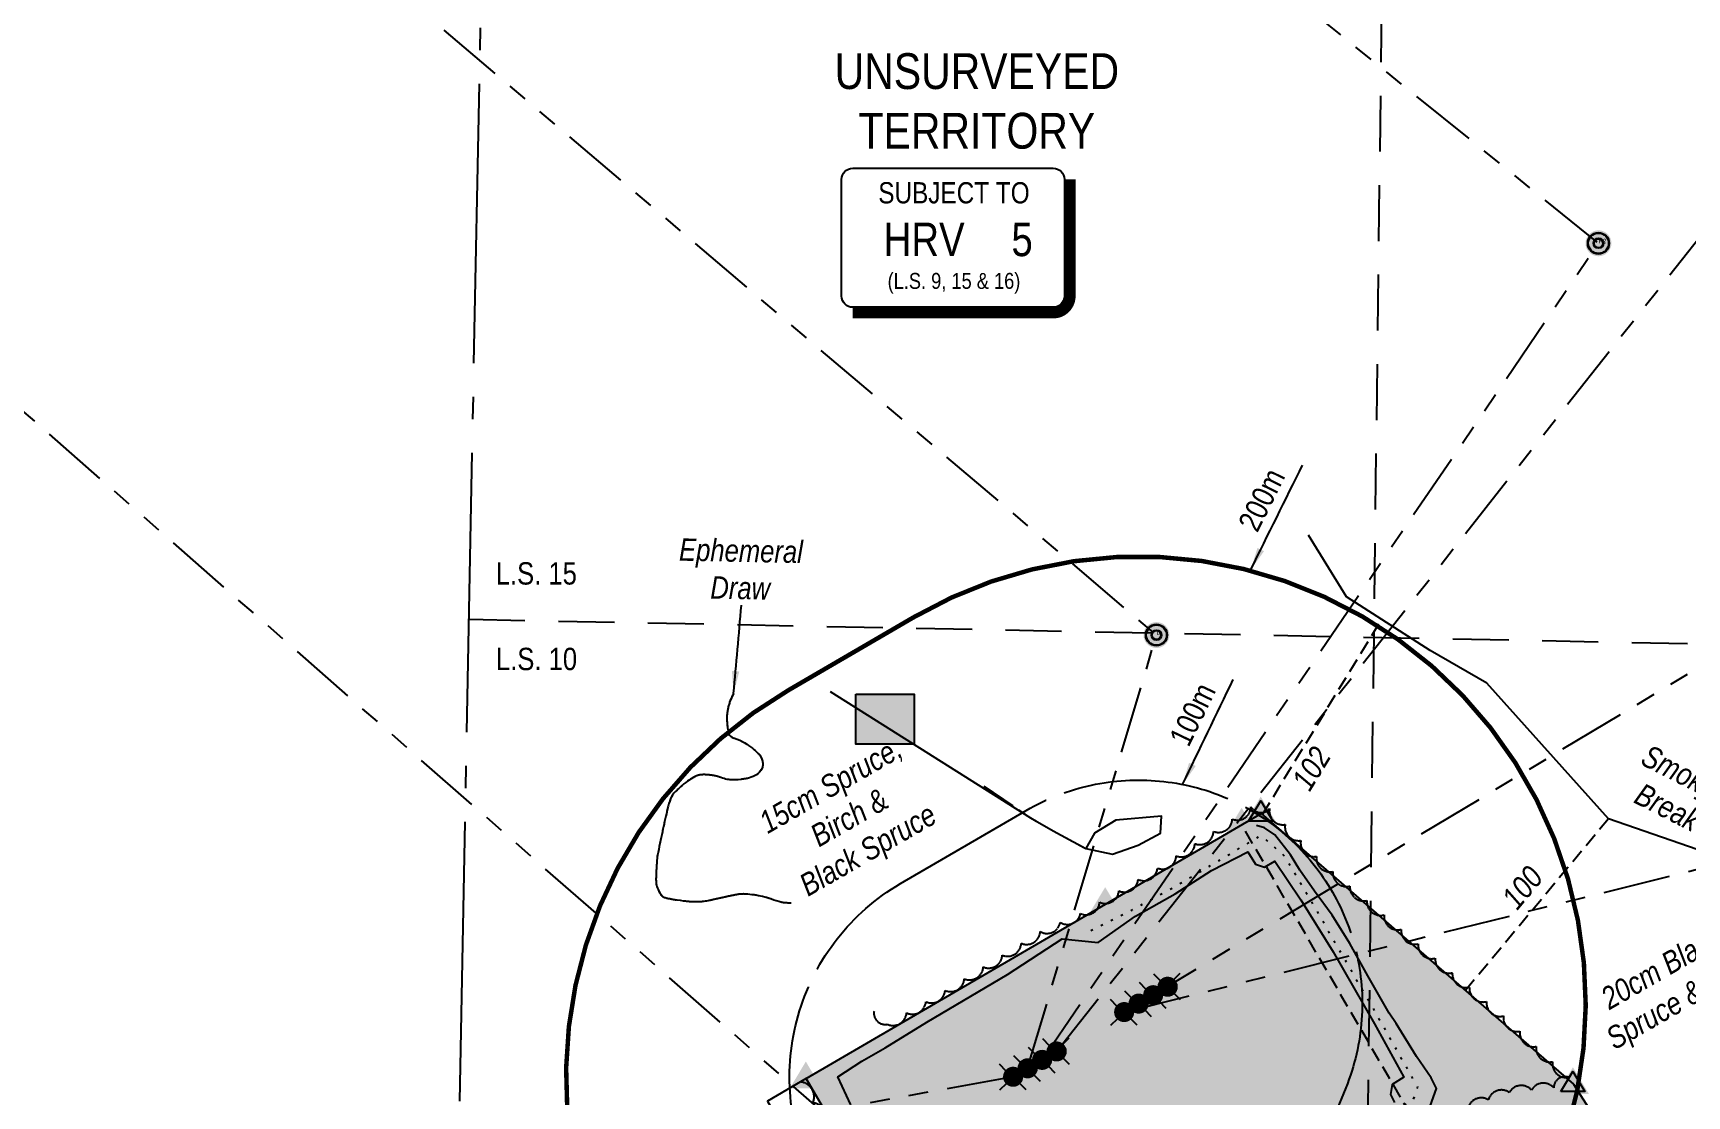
# Model space of a CAD drawing. Extents: x 398953 to 418778, y 6021401 to 6052343.
# Drawn here: x 411542 to 412282, y 6047665 to 6048140 of the extents above; entities that cross this region are included whole.
import ezdxf
from ezdxf.enums import TextEntityAlignment as Align

# ---------------------------------------------------------------- set-up
doc = ezdxf.new("R2010")
doc.units = 0
doc.header["$LTSCALE"] = 5
for name, pattern in [('0', [1, 1, 0]), ('foc-BUFFER', [16.75, 15, -1.75]), ('foc-DRILLPATH', [14.75, 6, -1.75, 1.75, -1.75, 1.75, -1.75]), ('foc-LSD', [8, 5, -3]), ('foc-QUARTERLINE', [33, 25, -3, 2, -3]), ('foc-TIELINE', [1.875, 1.25, -0.625]), ('foc-TOPO', [1, 0.2, -0.8]), ('foc-TOPO-ephemeral', [6.25, 3.125, -0.625, 0.625, -0.625, 0.625, -0.625]), ('foc-TRAV', [1.875, 1.25, -0.625])]:
    doc.linetypes.add(name, pattern=pattern)
for name, color, linetype in [('AS-ROADS', 254, 'Continuous'), ('AS-UNDERLAY-H', 141, 'Continuous'), ('AUX-BUFFER', 7, 'foc-BUFFER'), ('C-RW', 13, 'Continuous'), ('CG-NOTES', 7, 'Continuous'), ('CTW', 7, 'Continuous'), ('DETAIL-T', 7, 'Continuous'), ('L-MON', 1, 'Continuous'), ('L-SECQ', 8, 'foc-QUARTERLINE'), ('L-SECTION-LSD', 7, 'foc-LSD'), ('P-PDRILLPATH', 12, 'foc-DRILLPATH'), ('P-PROPOSED', 10, 'Continuous'), ('P-PROPOSED-H', 21, 'Continuous'), ('P-TRAV', 4, 'foc-TRAV'), ('T-BUSH', 110, '0'), ('T-BUSH-T', 110, 'Continuous'), ('T-DRAW', 143, 'foc-TOPO-ephemeral'), ('T-GENERAL', 48, 'foc-TOPO'), ('T-SLOPE', 48, 'Continuous'), ('T-TIE', 201, 'foc-TIELINE'), ('T-WATER-T', 170, 'Continuous'), ('WETLAND', 143, 'Continuous')]:
    doc.layers.add(name, color=color, linetype=linetype)
doc.layers.add('T-TIE-T', color=201, linetype='Continuous', lineweight=18)
doc.layers.add('Z-DRILL-POINT', color=7, linetype='Continuous', true_color=0x7575ff, plot=False)
doc.styles.add('100L', font='ARIALN.TTF', dxfattribs={"height": 11})
doc.styles.add('80CG', font='ARIALN.TTF', dxfattribs={"height": 10})
doc.styles.add('80L', font='ARIALN.TTF', dxfattribs={"height": 10})
doc.styles.add('foc-LtypeFont', font='ARIALN.TTF', dxfattribs={"height": 7.35})
doc.styles.add('HRV', font='ARIALN.TTF', dxfattribs={"height": 3})
doc.linetypes.add('foc-TOPO-flowdirection-NOLINE', pattern='A,0,[">",foc-LtypeFont,S=0.3,R=0,X=0,Y=-0.945],-20,[">",foc-LtypeFont,S=0.3,R=0,X=0,Y=-0.945],0', length=20)
doc.dimstyles.new('CG2011', dxfattribs={"dimscale": 5, "dimtxt": 9, "dimasz": 2, "dimexe": 0.2, "dimexo": 0.0625, "dimgap": 0.5, "dimtad": 0, "dimtih": 1, "dimtoh": 1, "dimzin": 0, "dimdsep": 46, "dimtxsty": '80CG', "dimcen": 0.1, "dimse1": 1, "dimse2": 1, "dimclrd": 256, "dimclrt": 256, "dimaunit": 1, "dimadec": 4, "dimazin": 0, "dimtfac": 0.06, "dimtofl": 0, "dimtmove": 0, "dimatfit": 1, "dimfxl": 0.2, "dimtolj": 1, "dimtzin": 0, "dimlwd": -1, "dimarcsym": 0})
doc.dimstyles.new('Compass 5 000', dxfattribs={"dimscale": 5, "dimtxt": 9, "dimasz": 2, "dimexe": 0.2, "dimexo": 0.0625, "dimgap": 0.5, "dimtad": 0, "dimtih": 1, "dimtoh": 1, "dimzin": 0, "dimdsep": 46, "dimtxsty": '80CG', "dimcen": 0.1, "dimse1": 1, "dimse2": 1, "dimclrd": 256, "dimclrt": 256, "dimaunit": 1, "dimadec": 4, "dimazin": 0, "dimtfac": 0.06, "dimtofl": 0, "dimtmove": 0, "dimatfit": 1, "dimfxl": 0.2, "dimtolj": 1, "dimtzin": 0, "dimlwd": -1, "dimarcsym": 0})

# ---------------------------------------------------------------- blocks, each defined once
blk = doc.blocks.new('STRIA')
blk.add_hatch(color=255).paths.add_polyline_path([(-0.04, 1.52), (-1.47, -0.87), (1.39, -0.87)])
blk = doc.blocks.new('STRIAA')
blk.add_blockref('STRIA', (0, 0))
blk = doc.blocks.new('STRIB')
at = {"color": 1}
blk.add_solid([(-1.12, -0.67), (-0.04, 1.13), (1.04, -0.67)], dxfattribs=at)
blk = doc.blocks.new('STRIBB')
blk.add_blockref('STRIB', (0, 0))
blk = doc.blocks.new('STRICC')
for name in ['STRIAA', 'STRIBB']:
    blk.add_blockref(name, (0, 0))
blk = doc.blocks.new('fdspike')
blk.add_blockref('STRICC', (0, 0))
blk = doc.blocks.new('TRIA')
blk.add_hatch(color=255).paths.add_polyline_path([(-0.04, 1.52), (-1.47, -0.87), (1.39, -0.87)])
blk = doc.blocks.new('TRIAA')
blk.add_blockref('TRIA', (0, 0))
blk = doc.blocks.new('TRIB')
at = {"color": 1}
blk.add_lwpolyline([(-1.12, -0.67), (-0.04, 1.13), (1.04, -0.67)], close=True, dxfattribs=at)
blk = doc.blocks.new('TRIBB')
blk.add_blockref('TRIB', (0, 0))
blk = doc.blocks.new('TRICC')
for name in ['TRIAA', 'TRIBB']:
    blk.add_blockref(name, (0, 0))
blk = doc.blocks.new('plspike')
blk.add_blockref('TRICC', (0, 0))
blk = doc.blocks.new('HRV_Box')
blk.add_lwpolyline([(-44.3, 30.32), (45.4, 30.32, -0.414214), (50.4, 25.32), (50.4, -26.82, -0.414214), (45.4, -31.82), (-44.3, -31.82, -0.414214), (-49.3, -26.82), (-49.3, 25.32, -0.414214)], format="xyb", close=True)
at = {"const_width": 5, "flags": 128}
blk.add_lwpolyline([(-44.3, -34.32), (45.4, -34.32, 0.414214), (52.9, -26.82), (52.9, 25.32)], format="xyb", dxfattribs=at)
at = {"layer": 'CTW', "color": 5, "style": '80L'}
blk.add_text('SUBJECT TO', height=9.5, dxfattribs=at).set_placement((0.98, 11.78), align=Align.BOTTOM_CENTER)
at = {"layer": 'CTW', "color": 3, "style": 'HRV'}
blk.add_text('HRV', height=15, dxfattribs=at).set_placement((-12.36, -1.46), align=Align.MIDDLE_CENTER)
blk.add_attdef('0', text='', height=15, dxfattribs=at).set_placement((31.46, -1.46), align=Align.MIDDLE_CENTER)
at = {"layer": 'CTW', "color": 7, "style": '80L'}
blk.add_attdef('(N.W.1/4 00)', text='', height=7.12, dxfattribs=at).set_placement((0.98, -25.73), align=Align.BOTTOM_CENTER)
blk = doc.blocks.new('WC')
at = {"layer": 'L-MON'}
h = blk.add_hatch(color=255, dxfattribs=at)
h.dxf.hatch_style = 1
edge = h.paths.add_edge_path()
edge.add_arc((0, 0), 0.9, 0, 360)
at = {"layer": 'L-MON', "color": 240, "flags": 128}
for points in [[(-0.62, 0.5), (-1.23, 1.12)], [(0.52, 0.61), (1.13, 1.21)], [(-1.18, -1.18), (-0.56, -0.57)], [(1.16, -1.18), (0.56, -0.57)]]:
    blk.add_lwpolyline(points, dxfattribs=at)
at = {"layer": 'L-MON', "color": 240}
for radius in [0.8, 0.373]:
    blk.add_circle((0, 0), radius, dxfattribs=at)
blk = doc.blocks.new('plbh')
at = {"layer": 'L-MON'}
h = blk.add_hatch(color=255, dxfattribs=at)
h.dxf.hatch_style = 1
edge = h.paths.add_edge_path()
edge.add_arc((0, 0), 1.16, 0, 360)
h = blk.add_hatch(color=256, dxfattribs=at)
h.dxf.hatch_style = 1
h.paths.add_polyline_path([(-0.96, 0, 1), (0.96, 0, 1)])
h.paths.add_polyline_path([(0.91, 0, -1), (-0.91, 0, -1)], flags=16)
h.paths.add_polyline_path([(0.45, 0, -1), (-0.45, 0, -1)], flags=0)
h = blk.add_hatch(color=256, dxfattribs=at)
h.dxf.hatch_style = 1
h.paths.add_polyline_path([(-0.45, 0, 1), (0.45, 0, 1)])
h.paths.add_polyline_path([(0.4, 0, -1), (-0.4, 0, -1)], flags=16)
at = {"layer": 'L-MON', "color": 240}
for radius in [0.96, 0.91, 0.45, 0.4]:
    blk.add_circle((0, 0), radius, dxfattribs=at)

msp = doc.modelspace()

# ---------------------------------------------------------------- hatches: boundary and pattern name
at = {"layer": 'AS-ROADS'}
h = msp.add_hatch(color=256, dxfattribs=at)
h.dxf.hatch_style = 1
h.paths.add_polyline_path([(411963.745, 6047550.869), (411966.495, 6047556.488), (411962.899, 6047571.838), (411950.918, 6047588.338), (411939.863, 6047606.476), (411927.004, 6047630.304), (411919.861, 6047643.059), (411907.864, 6047661.255), (411902.007, 6047673.784), (411912.788, 6047680.743), (411923.247, 6047686.723), (411941.774, 6047698.116), (411977.938, 6047719.487), (412002.297, 6047735.486), (412018.438, 6047733.785), (412035.074, 6047745.531), (412052.811, 6047755.556), (412069.167, 6047766.029), (412085.288, 6047774.391), (412088.817, 6047768.802), (412092.849, 6047767.394), (412097.442, 6047770.077), (412108.996, 6047752.919), (412123.496, 6047729.654), (412141.967, 6047697.405), (412155.08, 6047673.603), (412149.816, 6047670.262), (412149.214, 6047665.846), (412150.909, 6047662.286), (412133.06, 6047652.088), (412107.323, 6047637.069), (412084.006, 6047623.707), (412060.494, 6047609.985), (412038.229, 6047598.396), (412013.871, 6047583.474), (411990.384, 6047569.335), (411978.653, 6047562.315)])
at = {"layer": 'AS-UNDERLAY-H'}
h = msp.add_hatch(color=256, dxfattribs=at)
h.dxf.hatch_style = 1
h.paths.add_polyline_path([(411910.1, 6047844.794), (411936.186, 6047844.794), (411936.186, 6047822.433), (411910.1, 6047822.433)])
at = {"layer": 'P-PROPOSED-H'}
h = msp.add_hatch(color=256, dxfattribs=at)
h.dxf.hatch_style = 1
h.paths.add_polyline_path([(412059.41, 6047593.553), (411965.893, 6047539.068), (411887.899, 6047672.938), (412091.294, 6047791.439), (412230.918, 6047670.439), (412333.975, 6047508.887), (412314.402, 6047469.083), (412305.301, 6047469.262), (412263.282, 6047477.034), (412112.067, 6047503.172)])

# ---------------------------------------------------------------- linework, layer by layer
at = {"layer": 'AS-ROADS', "flags": 128}
msp.add_lwpolyline([(411907.864, 6047661.255), (411902.007, 6047673.784), (411912.788, 6047680.743), (411923.247, 6047686.723), (411941.774, 6047698.116), (411977.938, 6047719.487), (412002.297, 6047735.486), (412018.438, 6047733.785), (412035.074, 6047745.531), (412052.811, 6047755.556), (412069.167, 6047766.029), (412085.288, 6047774.391), (412088.817, 6047768.802), (412092.849, 6047767.394), (412097.442, 6047770.077), (412108.996, 6047752.919), (412123.496, 6047729.654), (412141.967, 6047697.405), (412155.08, 6047673.603), (412149.816, 6047670.262), (412149.214, 6047665.846), (412150.909, 6047662.286)], dxfattribs=at)
at = {"layer": 'AS-UNDERLAY-H'}
msp.add_lwpolyline([(411910.1, 6047844.794), (411936.186, 6047844.794), (411936.186, 6047822.433), (411910.1, 6047822.433)], close=True, dxfattribs=at)
at = {"layer": 'AUX-BUFFER', "color": 251, "linetype": 'foc-BUFFER', "flags": 128}
msp.add_lwpolyline([(411930.084, 6047760.125), (411986.227, 6047792.826, -0.7156124), (412129.127, 6047668.795), (412107.548, 6047615.739, -0.1657645), (412065.266, 6047567.025), (412045.832, 6047555.705, -0.4383821), (411905.328, 6047598.995), (411890.199, 6047630.669, -0.3904511)], format="xyb", close=True, dxfattribs=at)
at = {"layer": 'C-RW', "flags": 128}
msp.add_lwpolyline([(411420.636, 6047457.174), (411561.365, 6047314.436), (411824.313, 6047411.213), (411934.237, 6047470.849), (411907.554, 6047516.648), (411960.861, 6047547.705), (411887.899, 6047672.938), (411870.625, 6047662.874), (411933.524, 6047554.915), (411880.217, 6047523.857), (411906.589, 6047478.593), (411816.051, 6047429.474), (411566.554, 6047337.648), (411437.662, 6047468.38)], dxfattribs=at)
at = {"layer": 'L-SECTION-LSD', "flags": 128}
for points in [[(412146.61, 6048272.37), (412136.689, 6047470.24)], [(411737.097, 6047878.295), (412540.636, 6047862.35)]]:
    msp.add_lwpolyline(points, dxfattribs=at)
at = {"layer": 'P-TRAV', "flags": 128}
msp.add_lwpolyline([(412059.41, 6047593.553), (412160.651, 6047652.537), (412082.657, 6047786.407)], dxfattribs=at)
at = {"layer": 'T-BUSH', "flags": 128}
for points in [[(411918.191, 6047703.119, 0.5205671), (411924.132, 6047697.227, 0.5205671), (411932.765, 6047702.267, 0.5205671), (411941.397, 6047707.307, 0.5205671), (411950.029, 6047712.347, 0.5205671), (411958.565, 6047717.546, 0.5205671), (411967.049, 6047722.83, 0.5205671), (411975.534, 6047728.115, 0.5205671), (411984.018, 6047733.399, 0.5205671), (411992.503, 6047738.684, 0.5205671), (412001.485, 6047742.732, 0.5205671), (412010.511, 6047746.706, 0.5205671), (412019.118, 6047751.788, 0.5205671), (412027.726, 6047756.87, 0.5205671), (412036.333, 6047761.952, 0.5205671), (412044.94, 6047767.034, 0.5205671), (412053.317, 6047772.487, 0.5205671), (412061.674, 6047777.97, 0.5205671), (412070.032, 6047783.453, 0.5205671), (412078.39, 6047788.936, 0.5205671), (412086.747, 6047794.419, 0.5205671), (412095.056, 6047793.67, 0.5205671), (412102.046, 6047786.525, 0.5205671), (412109.037, 6047779.381, 0.5205671), (412116.028, 6047772.237, 0.5205671), (412123.368, 6047765.467, 0.5205671), (412131, 6047759.013, 0.5205671), (412138.632, 6047752.558, 0.5205671), (412146.264, 6047746.103, 0.5205671), (412153.896, 6047739.649, 0.5205671), (412161.528, 6047733.194, 0.5205671), (412169.161, 6047726.739, 0.5205671), (412176.793, 6047720.284, 0.5205671), (412184.425, 6047713.83, 0.5205671), (412192.057, 6047707.375, 0.5205671), (412199.689, 6047700.92, 0.5205671), (412207.023, 6047694.13, 0.5205671), (412214.326, 6047687.305, 0.5205671), (412221.628, 6047680.479, 0.5205671), (412228.772, 6047673.521, 0.5205671), (412222.144, 6047668.799, 0.5205671), (412212.203, 6047667.754, 0.5205671), (412202.262, 6047666.71, 0.5205671), (412192.911, 6047663.41, 0.5205671), (412183.732, 6047659.453, 0.5205671), (412174.624, 6047655.402, 0.5205671), (412168.323, 6047647.642, 0.5205671), (412162.023, 6047639.882, 0.5205671), (412155.722, 6047632.122, 0.5205671), (412155.109, 6047623.621, 0.5205671), (412158.269, 6047614.146, 0.5205671), (412160.149, 6047604.597, 0.5205671), (412154.574, 6047596.379, 0.5205671), (412146.344, 6047590.706, 0.5205671), (412138.114, 6047585.034, 0.5205671), (412129.408, 6047580.129, 0.5205671), (412120.656, 6047575.302, 0.5205671), (412111.434, 6047571.521, 0.5205671), (412101.861, 6047568.761, 0.5205671), (412091.991, 6047567.18, 0.5205671), (412082.281, 6047566.856, 0.5205671), (412085.576, 6047557.682, 0.5205671), (412089.219, 6047548.375, 0.5205671), (412093.023, 6047539.159, 0.5205671), (412099.235, 6047531.328, 0.5205671), (412105.851, 6047526.404, 0.5205671), (412113.679, 6047525.692, 0.5205671), (412118.741, 6047517.073, 0.5205671), (412126.273, 6047510.92, 0.5205671), (412134.885, 6047505.846, 0.5205671), (412143.497, 6047500.772, 0.5205671), (412152.913, 6047497.891, 0.5205671), (412162.763, 6047496.193, 0.5205671), (412172.614, 6047494.494, 0.5205671), (412182.464, 6047492.796, 0.5205671), (412192.314, 6047491.098, 0.5205671), (412202.169, 6047489.423, 0.5205671), (412212.023, 6047487.749, 0.5205671), (412221.877, 6047486.075, 0.5205671), (412231.732, 6047484.4, 0.5205671), (412241.586, 6047482.726, 0.5205671), (412251.438, 6047481.037, 0.5205671), (412261.263, 6047479.197, 0.5205671), (412271.088, 6047477.358, 0.5205671), (412280.913, 6047475.518, 0.5205671), (412290.585, 6047474.617, 0.5205671), (412299.318, 6047479.479, 0.5205671), (412308.798, 6047480.78, 0.5205671), (412318.709, 6047479.484, 0.5205671), (412328.62, 6047478.188, 0.5205671), (412335.521, 6047472.33, 0.5205671), (412338.901, 6047465.269, 0.5205671)], [(411852.375, 6047428.424, 0.5205671), (411861.064, 6047433.364, 0.5205671), (411869.753, 6047438.305, 0.5205671), (411878.443, 6047443.245, 0.5205671), (411877.849, 6047450.285, 0.5205671), (411872.131, 6047458.484, 0.5205671), (411866.413, 6047466.682, 0.5205671), (411868.678, 6047473.101, 0.5205671), (411877.337, 6047478.093, 0.5205671), (411885.997, 6047483.086, 0.5205671), (411894.656, 6047488.078, 0.5205671), (411903.316, 6047493.071, 0.5205671), (411911.975, 6047498.064, 0.5205671), (411909.709, 6047506.161, 0.5205671), (411904.968, 6047514.96, 0.5205671), (411910.537, 6047521.96, 0.5205671), (411917.98, 6047528.633, 0.5205671), (411925.422, 6047535.306, 0.5205671), (411930.336, 6047543.126, 0.5205671), (411930.459, 6047553.121, 0.5205671), (411930.583, 6047563.116, 0.5205671), (411930.707, 6047573.111, 0.5205671), (411930.83, 6047583.106, 0.5205671), (411930.954, 6047593.1, 0.5205671), (411926.427, 6047601.855, 0.5205671), (411921.341, 6047610.46, 0.5205671), (411916.255, 6047619.065, 0.5205671), (411911.17, 6047627.67, 0.5205671), (411906.084, 6047636.275, 0.5205671), (411900.998, 6047644.88, 0.5205671), (411895.912, 6047653.485, 0.5205671), (411890.827, 6047662.09, 0.5205671), (411885.317, 6047671.412, 0.5205671)]]:
    msp.add_lwpolyline(points, format="xyb", dxfattribs=at)
at = {"layer": 'T-DRAW', "flags": 128}
msp.add_lwpolyline([(411855.407, 6047845.106, 0.0715137), (411852.929, 6047838.687, 0.0763078), (411852.457, 6047832.252, 0.0264815), (411853.109, 6047827.35, 0.1429294), (411853.531, 6047826.516, 0.1376201), (411855.861, 6047825.106, -0.0748902), (411860.37, 6047823.09, -0.0229553), (411863.847, 6047820.63, -0.0299162), (411866.302, 6047818.47, -0.1675089), (411868.429, 6047814.149, -0.2063654), (411867.328, 6047810.341, -0.0943039), (411864.988, 6047808.393, -0.0786796), (411861.569, 6047807.147, -0.0364035), (411855.998, 6047806.479, -0.0590275), (411852.538, 6047806.726, -0.0432233), (411849.734, 6047807.519, 0.0423418), (411846.873, 6047808.333, 0.043304), (411842.173, 6047808.834, 0.0725672), (411839.365, 6047808.48, 0.0622122), (411837.954, 6047807.893, 0.0253407), (411834.803, 6047805.876, 0.054214), (411828.749, 6047800.477, 0.1122729), (411826.817, 6047797.026, 0.0133553), (411825.61, 6047792.493, 0.0066346), (411823.548, 6047783.28, 0.0015092), (411821.375, 6047772.773, 0.0185298), (411821.232, 6047771.91, 0.0148132), (411821.102, 6047770.577, 0.0039946), (411820.807, 6047765.619, 0.0079933), (411820.707, 6047762.835, 0.0110449), (411820.712, 6047760.818, 0.0783239), (411821.065, 6047758.893, 0.0476231), (411822.408, 6047755.982, 0.0319607), (411823.13, 6047754.907, 0.0641319), (411823.587, 6047754.448, 0.1045783), (411824.869, 6047753.828, 0.027379), (411830.159, 6047752.823, 0.0084556), (411835.653, 6047752.183, 0.0233381), (411837.655, 6047752.078, 0.0202271), (411841.714, 6047752.218, 0.0361073), (411843.966, 6047752.552, 0.0014143), (411844.862, 6047752.755, -0.0008263), (411846.395, 6047753.103, -0.0024285), (411851.967, 6047754.332, -0.002899), (411856.646, 6047755.311, -0.06789), (411860.766, 6047755.579, -0.036462), (411868.349, 6047754.483, -0.0386705), (411872.291, 6047753.291, 0.0343483), (411876.716, 6047751.91, 0.0368891), (411878.173, 6047751.675, 0.0179683), (411881.196, 6047751.523)], format="xyb", dxfattribs=at)
at = {"layer": 'T-DRAW', "linetype": 'foc-TOPO-flowdirection-NOLINE', "flags": 128}
msp.add_lwpolyline([(411855.407, 6047845.106, 0.0715137), (411852.929, 6047838.687, 0.0763078), (411852.457, 6047832.252, 0.0264815), (411853.109, 6047827.35, 0.1429294), (411853.531, 6047826.516, 0.1376201), (411855.861, 6047825.106, -0.0748902), (411860.37, 6047823.09, -0.0229553), (411863.847, 6047820.63, -0.0299162), (411866.302, 6047818.47, -0.1675089), (411868.429, 6047814.149, -0.2063654), (411867.328, 6047810.341, -0.0943039), (411864.988, 6047808.393, -0.0786796), (411861.569, 6047807.147, -0.0364035), (411855.998, 6047806.479, -0.0590275), (411852.538, 6047806.726, -0.0432233), (411849.734, 6047807.519, 0.0423418), (411846.873, 6047808.333, 0.043304), (411842.173, 6047808.834, 0.0725672), (411839.365, 6047808.48, 0.0622122), (411837.954, 6047807.893, 0.0253407), (411834.803, 6047805.876, 0.054214), (411828.749, 6047800.477, 0.1122729), (411826.817, 6047797.026, 0.0133553), (411825.61, 6047792.493, 0.0066346), (411823.548, 6047783.28, 0.0015092), (411821.375, 6047772.773, 0.0185298), (411821.232, 6047771.91, 0.0148132), (411821.102, 6047770.577, 0.0039946), (411820.807, 6047765.619, 0.0079933), (411820.707, 6047762.835, 0.0110449), (411820.712, 6047760.818, 0.0783239), (411821.065, 6047758.893, 0.0476231), (411822.408, 6047755.982, 0.0319607), (411823.13, 6047754.907, 0.0641319), (411823.587, 6047754.448, 0.1045783), (411824.869, 6047753.828, 0.027379), (411830.159, 6047752.823, 0.0084556), (411835.653, 6047752.183, 0.0233381), (411837.655, 6047752.078, 0.0202271), (411841.714, 6047752.218, 0.0361073), (411843.966, 6047752.552, 0.0014143), (411844.862, 6047752.755, -0.0008263), (411846.395, 6047753.103, -0.0024285), (411851.967, 6047754.332, -0.002899), (411856.646, 6047755.311, -0.06789), (411860.766, 6047755.579, -0.036462), (411868.349, 6047754.483, -0.0386705), (411872.291, 6047753.291, 0.0343483), (411876.716, 6047751.91, 0.0368891), (411878.173, 6047751.675, 0.0179683), (411881.196, 6047751.523)], format="xyb", dxfattribs=at)
msp.add_lwpolyline([(411898.634, 6047846.059), (411988.09, 6047789.558), (411998.246, 6047783.78), (412012.967, 6047775.745)], dxfattribs=at)
at = {"layer": 'T-DRAW', "flags": 128}
msp.add_lwpolyline([(411967.353, 6047803.7), (411988.09, 6047789.558), (411998.246, 6047783.78), (412012.967, 6047775.745)], dxfattribs=at)
at = {"layer": 'T-GENERAL', "flags": 128}
msp.add_lwpolyline([(412015.119, 6047739.144), (412033.494, 6047748.285), (412051.224, 6047757.917), (412068.801, 6047768.243), (412091.213, 6047781.63), (412101.904, 6047772.29), (412112.287, 6047754.574), (412125.741, 6047731.289), (412144.483, 6047698.864), (412161.177, 6047669.167), (412159.205, 6047663.402), (412135.434, 6047648.994), (412109.701, 6047633.959), (412087.261, 6047620.985), (412062.803, 6047607.206), (412042.22, 6047594.773), (412016.135, 6047579.522), (411993.303, 6047566.322), (411980.034, 6047558.408)], dxfattribs=at)
at = {"layer": 'T-SLOPE', "flags": 128}
for points in [[(412313.333, 6047762.462), (412294.426, 6047772.555), (412246.615, 6047789.069), (412246.615, 6047789.069), (412192.222, 6047849.766), (412166.909, 6047864.412), (412129.41, 6047888.335), (412112.516, 6047915.924)], [(412166.944, 6047660.645), (412169.666, 6047668.479), (412167.255, 6047673.244), (412160.713, 6047682.841), (412151.645, 6047697.503), (412148.588, 6047702.237), (412139.035, 6047718.864), (412130.973, 6047733.382), (412123.08, 6047745.971), (412115.092, 6047756.758), (412108.639, 6047766.052), (412104.448, 6047773.011), (412097.375, 6047781.987), (412092.736, 6047785.013), (412089.16, 6047786.154)]]:
    msp.add_lwpolyline(points, dxfattribs=at)
at = {"layer": 'T-TIE', "flags": 128}
msp.add_lwpolyline([(412091.875, 6047790.974), (412145.183, 6047878.258)], dxfattribs=at)
at = {"layer": 'WETLAND', "flags": 128}
msp.add_lwpolyline([(412012.969, 6047775.745), (412024.825, 6047773.238), (412036.235, 6047777.288), (412046.305, 6047782.642), (412046.794, 6047790.295), (412026.361, 6047788.52), (412016.729, 6047782.629), (412012.967, 6047775.745)], dxfattribs=at)

# ---------------------------------------------------------------- block references
at = {"layer": 'CG-NOTES', "xscale": 0.99956411, "yscale": 0.99956411, "zscale": 0.99956411}
msp.add_blockref('HRV_Box', (411952.965, 6048049.622), dxfattribs=at).add_auto_attribs({'(N.W.1/4 00)': '(L.S. 9, 15 & 16)', '0': '5'})
at = {"layer": 'L-MON'}
for name, p, xscale, yscale, zscale in [('plbh', (412242.143, 6048046.406), 4.99999999999998, 4.99999999999998, 4.99999999999998), ('plbh', (412044.49, 6047871.252), 4.99999999999998, 4.99999999999998, 4.99999999999998), ('fdspike', (412082.764, 6047786.424), 4.997820549999922, 4.997820549999922, 4.997820549999922), ('plspike', (412091.294, 6047791.439), 4.997820549999922, 4.997820549999922, 4.997820549999922), ('fdspike', (412021.767, 6047750.934), 4.997820549999922, 4.997820549999922, 4.997820549999922), ('fdspike', (411887.899, 6047672.938), 4.997820549999922, 4.997820549999922, 4.997820549999922), ('plspike', (412230.918, 6047670.439), 4.997820549999922, 4.997820549999922, 4.997820549999922)]:
    msp.add_blockref(name, p, dxfattribs=dict(at, xscale=xscale, yscale=yscale, zscale=zscale))
at = {"layer": 'L-MON', "color": 6, "xscale": 4.997820549999975, "yscale": 4.997820549999975, "zscale": 4.997820549999975}
for p in [(412049.492, 6047714), (412036.536, 6047706.453), (412043.014, 6047710.226), (412030.058, 6047702.68), (411999.827, 6047685.072), (411986.871, 6047677.525), (411993.349, 6047681.299), (411980.394, 6047673.752)]:
    msp.add_blockref('WC', p, dxfattribs=at)

# ---------------------------------------------------------------- texts
at = {"layer": 'AUX-BUFFER', "char_height": 9.9956, "attachment_point": 1, "style": '80L'}
for s, insert, rotation in [('200m', (412080.645, 6047921.111), 63.656681), ('100m', (412049.87, 6047825.085), 64.260733)]:
    msp.add_mtext_dynamic_manual_height_columns(s, width=34.21963, gutter_width=224.902, heights=[0], dxfattribs=dict(at, insert=insert, rotation=rotation))
at = {"layer": 'DETAIL-T', "color": 3, "insert": (411964.183, 6048109.943), "char_height": 15.99303, "attachment_point": 5, "style": '80L', "bg_fill": 3, "box_fill_scale": 1.15, "bg_fill_color": 256, "bg_fill_true_color": 256, "bg_fill_transparency": 0}
msp.add_mtext_dynamic_manual_height_columns('\\pxqc;UNSURVEYED TERRITORY', width=101.3512, gutter_width=47.479, heights=[0], dxfattribs=at)
at = {"layer": 'L-SECTION-LSD', "insert": (411748.489, 6047903.814), "char_height": 9.99564, "attachment_point": 1, "style": '100L', "bg_fill": 3, "box_fill_scale": 1.5, "bg_fill_color": 256, "bg_fill_transparency": 0}
msp.add_mtext_dynamic_manual_height_columns('\\pxqr;L.S. 15', width=36.84338, gutter_width=54.976, heights=[0], dxfattribs=at)
at = {"layer": 'T-BUSH-T', "insert": (411866.096, 6047791.119), "char_height": 9.99564, "attachment_point": 1, "rotation": 30, "style": '80L'}
msp.add_mtext_dynamic_manual_height_columns('\\pxqc;{\\fArial Narrow|b0|i1|c0|p34;15cm Spruce, \\PBirch & \\PBlack Spruce}', width=69.59216, gutter_width=44.98, heights=[0], dxfattribs=at)
at = {"layer": 'T-TIE', "insert": (412204.232, 6047761.568), "char_height": 9.99564, "width": 28.53114, "attachment_point": 2, "rotation": 50.21, "style": '80L'}
msp.add_mtext('{\\fArial Narrow|b0|i1|c0|p34;100}', dxfattribs=at)
at = {"layer": 'T-TIE-T', "insert": (412109.466, 6047814.21), "char_height": 9.99564, "width": 19.96145, "attachment_point": 2, "rotation": 58.586, "style": '80L'}
msp.add_mtext('{\\fArial Narrow|b0|i1|c0|p34;102}', dxfattribs=at)
at = {"layer": 'T-WATER-T', "insert": (411827.484, 6047914.568), "char_height": 9.9951, "attachment_point": 1, "rotation": 358.876976, "style": '80L'}
msp.add_mtext_dynamic_manual_height_columns('\\pxqc;{\\fArial Narrow|b0|i1|c0|p34;Ephemeral\\PDraw}', width=62.65309, gutter_width=44.978, heights=[0], dxfattribs=at)
at = {"layer": 'Z-DRILL-POINT', "color": 217, "true_color": 0x93278f, "style": '80L'}
for s, p in [('H2', (412242.143, 6048046.406)), ('I2', (412044.49, 6047871.252)), ('F1', (412030.058, 6047702.68)), ('E1', (412036.536, 6047706.453)), ('H1', (411993.349, 6047681.299)), ('G1', (411999.827, 6047685.072)), ('J1', (411980.394, 6047673.752)), ('I1', (411986.871, 6047677.525))]:
    msp.add_text(s, height=1.9991, dxfattribs=at).set_placement(p)

# ---------------------------------------------------------------- leaders
at = {"layer": 'AUX-BUFFER', "path_type": 1}
for points in [[(412086.683, 6047900.505), (412109.826, 6047947.242)], [(412056.207, 6047804.406), (412078.856, 6047851.385)]]:
    msp.add_leader(points, dimstyle='CG2011', override={"dimasz": 2, "dimgap": 0.5, "dimtad": 0}, dxfattribs=at)
at = {"layer": 'T-WATER-T', "path_type": 1}
msp.add_leader([(411855.407, 6047845.106), (411858.917, 6047884.594)], dimstyle='Compass 5 000', override={"dimgap": 0.5, "dimtad": 0}, dxfattribs=at)

# ---------------------------------------------------------------- next in the draw order: texts
at = {"layer": 'L-SECTION-LSD', "insert": (411748.489, 6047865.546), "char_height": 9.99564, "attachment_point": 1, "style": '100L', "bg_fill": 3, "box_fill_scale": 1.5, "bg_fill_color": 256, "bg_fill_transparency": 0}
msp.add_mtext_dynamic_manual_height_columns('\\pxqr;L.S. 10', width=36.93794, gutter_width=54.976, heights=[0], dxfattribs=at)
at = {"layer": 'T-GENERAL', "insert": (412264.45, 6047822.889), "char_height": 9.99564, "attachment_point": 1, "rotation": 333.123684, "style": '80L', "bg_fill": 3, "box_fill_scale": 1.15, "bg_fill_color": 256, "bg_fill_true_color": 256, "bg_fill_transparency": 0}
msp.add_mtext_dynamic_manual_height_columns('\\pxqc;{\\fArial Narrow|b0|i1|c0|p34;Smoky River Break Line}', width=65.9921, gutter_width=49.978, heights=[0], dxfattribs=at)

# ---------------------------------------------------------------- next in the draw order: linework, layer by layer
at = {"layer": 'L-SECQ', "flags": 128}
msp.add_lwpolyline([(411729.736, 6047497.831), (411744.875, 6048280.347)], dxfattribs=at)
at = {"layer": 'P-PDRILLPATH', "flags": 128}
for points in [[(411986.871, 6047677.525), (412044.49, 6047871.252), (410094.658, 6049526.951)], [(411980.394, 6047673.752), (411894.998, 6047658.226), (409772.748, 6049518.103)]]:
    msp.add_lwpolyline(points, dxfattribs=at)
at = {"layer": 'P-PROPOSED', "flags": 128}
msp.add_lwpolyline([(412059.41, 6047593.553), (411965.893, 6047539.068), (411887.899, 6047672.938), (412091.294, 6047791.439), (412230.918, 6047670.439), (412333.975, 6047508.887), (412314.402, 6047469.083), (412305.301, 6047469.262), (412263.282, 6047477.034), (412112.067, 6047503.172)], close=True, dxfattribs=at)

# ---------------------------------------------------------------- next in the draw order: texts
at = {"layer": 'T-BUSH-T', "insert": (412236.101, 6047708.709), "char_height": 9.99564, "attachment_point": 1, "rotation": 30, "style": '80L', "bg_fill": 3, "box_fill_scale": 1.15, "bg_fill_color": 256, "bg_fill_true_color": 256, "bg_fill_transparency": 0}
msp.add_mtext_dynamic_manual_height_columns('\\pxqc;{\\fArial Narrow|b0|i1|c0|p34;20cm Black \\PSpruce & Pine}', width=73.01495, gutter_width=44.98, heights=[0], dxfattribs=at)

# ---------------------------------------------------------------- next in the draw order: linework, layer by layer
at = {"layer": 'AUX-BUFFER', "color": 251, "linetype": 'foc-BUFFER', "const_width": 1.999, "flags": 128}
msp.add_lwpolyline([(411815.308, 6047555.547, -0.0005062), (411815.133, 6047555.912), (411800.004, 6047587.586, -0.3904511), (411879.775, 6047846.498), (411935.917, 6047879.199, -0.7156124), (412221.718, 6047631.136), (412200.139, 6047578.08, -0.1657645), (412115.576, 6047480.652), (412096.142, 6047469.332, -0.3560644), (411846.547, 6047508.769, -0.3560644)], format="xyb", dxfattribs=at)
at = {"layer": 'P-PDRILLPATH', "flags": 128}
for points in [[(411993.349, 6047681.299), (412242.143, 6048046.406), (410434.235, 6049508.141)], [(411999.827, 6047685.072), (412440.215, 6048242.792), (410759.001, 6049507.83)], [(412036.536, 6047706.453), (412675.494, 6048089.896), (415684.419, 6048021.095)], [(412030.058, 6047702.68), (412524.609, 6047825.971), (415679.572, 6047763.991)]]:
    msp.add_lwpolyline(points, dxfattribs=at)
at = {"layer": 'T-TIE', "flags": 128}
msp.add_lwpolyline([(412246.615, 6047789.069), (412182.65, 6047712.269)], dxfattribs=at)

doc.saveas('drawing.dxf')
